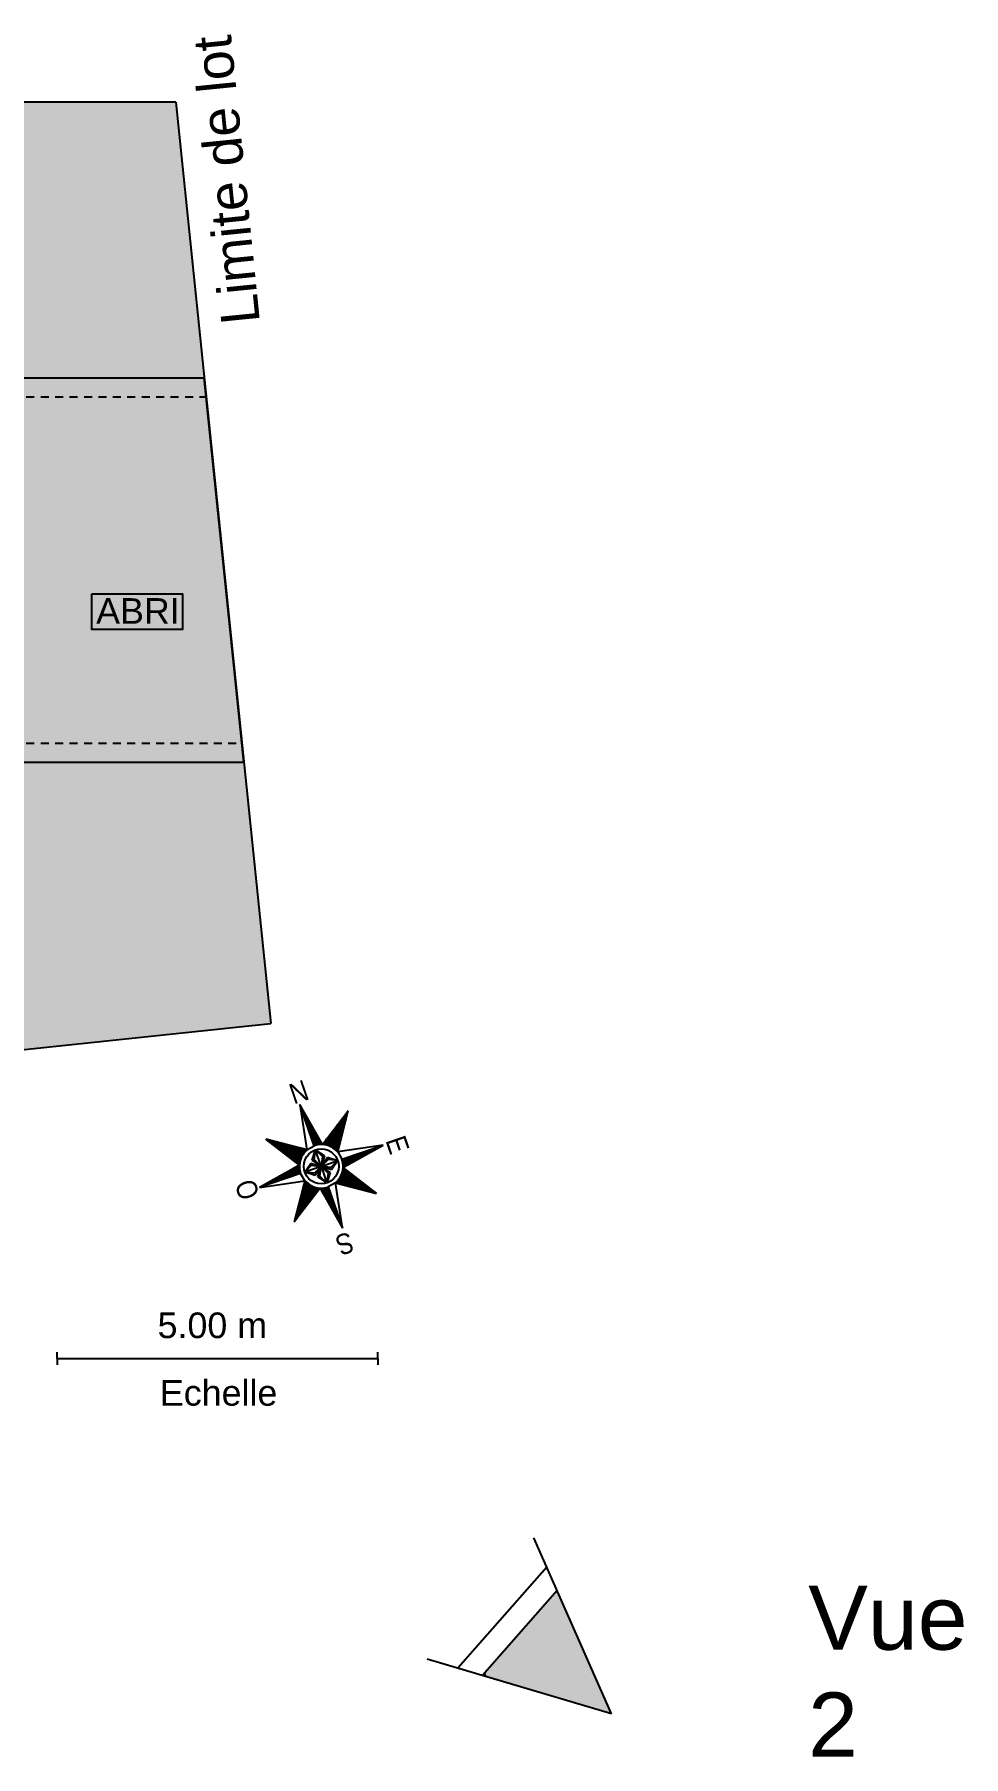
# Model space of a CAD drawing. Header units: millimetres. Extents: x 2532 to 2656, y 1725 to 1794.
# Drawn here: x 2558.47 to 2572.96, y 1744.36 to 1771.22 of the extents above; entities that cross this region are included whole.
import ezdxf

# ---------------------------------------------------------------- set-up
doc = ezdxf.new("R2010")
doc.units = ezdxf.units.MM
doc.linetypes.add('CACHE', pattern=[0.375, 0.25, -0.125])
doc.linetypes.add('PTS_EXT', pattern=[999999, 0, -999999])
for name, color, linetype in [('Espaces verts', 82, 'Continuous'), ('LimitesLot', 5, 'Continuous'), ('Maison', 7, 'Continuous'), ('Texte', 7, 'Continuous'), ('Vues', 7, 'Continuous')]:
    doc.layers.add(name, color=color, linetype=linetype)
doc.styles.get("Standard").update_dxf_attribs({"font": 'arial.ttf'})

msp = doc.modelspace()

# ---------------------------------------------------------------- hatches: boundary and pattern name
at = {"layer": 'Espaces verts', "true_color": 0x939598, "transparency": 33554508}
h = msp.add_hatch(color=252, dxfattribs=at)
h.dxf.hatch_style = 1
h.paths.add_polyline_path([(2554.463, 1766.166), (2557.963, 1766.166), (2557.963, 1765.866), (2561.114, 1765.866), (2560.67, 1770.166), (2554.463, 1770.166)])
h.paths.add_polyline_path([(2561.733, 1759.866), (2557.963, 1759.866), (2557.963, 1759.566), (2557.663, 1759.566), (2558.11, 1755.363), (2562.154, 1755.792)])
at = {"layer": 'Maison', "true_color": 0x991b1e, "transparency": 33554508}
h = msp.add_hatch(color=244, dxfattribs=at)
h.dxf.hatch_style = 1
h.paths.add_polyline_path([(2557.963, 1766.166), (2542.463, 1766.166), (2542.463, 1762.866), (2557.963, 1762.866)])
h.paths.add_polyline_path([(2557.963, 1762.866), (2542.463, 1762.866), (2542.463, 1759.566), (2545.963, 1759.566), (2545.963, 1757.066), (2554.463, 1757.066), (2554.463, 1759.566), (2557.963, 1759.566)])
h.paths.add_polyline_path([(2554.463, 1770.166), (2545.363, 1770.166), (2545.363, 1766.166), (2554.463, 1766.166)])
h.paths.add_polyline_path([(2561.114, 1765.866), (2557.963, 1765.866), (2557.963, 1759.866), (2561.733, 1759.866)])
at = {"layer": 'Vues', "true_color": 0x939598, "transparency": 33554508}
h = msp.add_hatch(dxfattribs=at)
h.set_pattern_fill('ANGLE', color=252, angle=-246.1077)
h.set_pattern_definition([(113.8923, (5090.645, 270.519), (-6.386444, -2.829056), [5.08, -1.905]), (203.8923, (5090.645, 270.519), (2.829056, -6.386444), [5.08, -1.905])])
h.paths.add_polyline_path([(2566.617, 1746.944), (2565.453, 1745.619), (2567.467, 1745.024)])
h = msp.add_hatch(color=252, dxfattribs=at)
h.dxf.hatch_style = 1
h.paths.add_polyline_path([(2566.617, 1746.944), (2565.453, 1745.619), (2567.467, 1745.024)])

# ---------------------------------------------------------------- linework, layer by layer
at = {"linetype": 'PTS_EXT', "transparency": 33554636}
for p, q in [((2562.956, 1753.902), (2562.606, 1754.527)), ((2562.606, 1754.527), (2562.714, 1753.819)), ((2563.359, 1754.427), (2562.956, 1753.902)), ((2563.194, 1753.787), (2563.359, 1754.427)), ((2562.073, 1753.985), (2562.598, 1753.582)), ((2562.714, 1753.819), (2562.073, 1753.985)), ((2563.902, 1753.895), (2563.194, 1753.787)), ((2563.277, 1753.544), (2563.902, 1753.895)), ((2562.598, 1753.582), (2561.973, 1753.231)), ((2563.802, 1753.141), (2563.277, 1753.544)), ((2561.973, 1753.231), (2562.682, 1753.339)), ((2562.682, 1753.339), (2562.516, 1752.699)), ((2563.27, 1752.598), (2563.161, 1753.307)), ((2563.161, 1753.307), (2563.802, 1753.141)), ((2562.516, 1752.699), (2562.919, 1753.223)), ((2562.919, 1753.223), (2563.27, 1752.598))]:
    msp.add_line(p, q, dxfattribs=at)
at = {"linetype": 'Continuous', "transparency": 33554636}
for p, q in [((2562.956, 1753.902), (2562.606, 1754.527)), ((2562.827, 1753.884), (2562.606, 1754.527)), ((2562.606, 1754.527), (2562.714, 1753.819)), ((2562.827, 1753.884), (2562.606, 1754.527)), ((2562.606, 1754.527), (2562.606, 1754.527)), ((2562.837, 1753.888), (2562.633, 1754.478)), ((2562.863, 1753.895), (2562.708, 1754.345)), ((2562.956, 1753.902), (2563.359, 1754.427)), ((2563.087, 1753.869), (2563.359, 1754.427)), ((2563.194, 1753.787), (2563.359, 1754.427)), ((2562.89, 1753.9), (2562.782, 1754.212)), ((2562.918, 1753.902), (2562.857, 1754.08)), ((2563.009, 1753.895), (2563.11, 1754.103)), ((2563.036, 1753.888), (2563.193, 1754.211)), ((2563.062, 1753.879), (2563.276, 1754.319)), ((2563.111, 1753.856), (2563.325, 1754.295)), ((2563.134, 1753.841), (2563.291, 1754.163)), ((2562.714, 1753.819), (2562.073, 1753.985)), ((2562.598, 1753.582), (2562.073, 1753.985)), ((2562.632, 1753.712), (2562.073, 1753.985)), ((2562.621, 1753.687), (2562.181, 1753.902)), ((2562.645, 1753.736), (2562.205, 1753.95)), ((2562.612, 1753.661), (2562.29, 1753.819)), ((2562.66, 1753.759), (2562.337, 1753.916)), ((2562.677, 1753.781), (2562.469, 1753.882)), ((2562.696, 1753.802), (2562.601, 1753.848)), ((2562.714, 1753.819), (2562.827, 1753.884)), ((2562.797, 1753.658), (2562.849, 1753.82)), ((2562.829, 1753.669), (2562.849, 1753.82)), ((2562.938, 1753.563), (2562.849, 1753.82)), ((2562.849, 1753.82), (2562.958, 1753.714)), ((2562.849, 1753.82), (2562.99, 1753.725)), ((2562.946, 1753.903), (2562.931, 1753.947)), ((2562.981, 1753.9), (2563.027, 1753.995)), ((2563.156, 1753.824), (2563.257, 1754.031)), ((2563.177, 1753.805), (2563.223, 1753.899)), ((2563.902, 1753.895), (2563.194, 1753.787)), ((2563.259, 1753.674), (2563.902, 1753.895)), ((2563.259, 1753.674), (2563.902, 1753.895)), ((2563.262, 1753.664), (2563.852, 1753.867)), ((2563.277, 1753.544), (2563.902, 1753.895)), ((2563.902, 1753.895), (2563.902, 1753.895)), ((2562.598, 1753.582), (2561.973, 1753.231)), ((2562.605, 1753.634), (2562.398, 1753.736)), ((2562.598, 1753.543), (2562.421, 1753.482)), ((2562.6, 1753.606), (2562.506, 1753.652)), ((2562.598, 1753.572), (2562.553, 1753.556)), ((2562.68, 1753.474), (2562.776, 1753.615)), ((2562.68, 1753.474), (2562.787, 1753.583)), ((2562.938, 1753.563), (2562.68, 1753.474)), ((2562.776, 1753.615), (2562.938, 1753.563)), ((2562.787, 1753.583), (2562.938, 1753.563)), ((2562.938, 1753.563), (2562.797, 1753.658)), ((2562.938, 1753.563), (2562.829, 1753.669)), ((2562.938, 1753.563), (2562.831, 1753.454)), ((2562.938, 1753.563), (2562.842, 1753.422)), ((2562.885, 1753.401), (2562.938, 1753.563)), ((2562.918, 1753.412), (2562.938, 1753.563)), ((2562.99, 1753.725), (2562.938, 1753.563)), ((2562.958, 1753.714), (2562.938, 1753.563)), ((2562.938, 1753.563), (2563.033, 1753.704)), ((2563.044, 1753.672), (2562.938, 1753.563)), ((2562.938, 1753.563), (2563.195, 1753.652)), ((2563.088, 1753.543), (2562.938, 1753.563)), ((2562.938, 1753.563), (2562.938, 1753.563)), ((2562.938, 1753.563), (2562.938, 1753.563)), ((2562.938, 1753.563), (2562.938, 1753.563)), ((2562.938, 1753.563), (2563.026, 1753.306)), ((2562.938, 1753.563), (2562.938, 1753.563)), ((2562.938, 1753.563), (2563.046, 1753.456)), ((2562.938, 1753.563), (2563.078, 1753.468)), ((2563.099, 1753.511), (2562.938, 1753.563)), ((2563.033, 1753.704), (2563.195, 1753.652)), ((2563.195, 1753.652), (2563.044, 1753.672)), ((2563.195, 1753.652), (2563.088, 1753.543)), ((2563.195, 1753.652), (2563.099, 1753.511)), ((2563.194, 1753.787), (2563.259, 1753.674)), ((2563.269, 1753.638), (2563.72, 1753.793)), ((2563.274, 1753.611), (2563.587, 1753.718)), ((2563.277, 1753.583), (2563.455, 1753.644)), ((2563.277, 1753.544), (2563.802, 1753.141)), ((2563.278, 1753.554), (2563.322, 1753.569)), ((2562.616, 1753.452), (2561.973, 1753.231)), ((2562.616, 1753.452), (2561.973, 1753.231)), ((2561.973, 1753.231), (2562.682, 1753.339)), ((2562.613, 1753.462), (2562.023, 1753.259)), ((2562.606, 1753.488), (2562.155, 1753.333)), ((2562.601, 1753.515), (2562.288, 1753.408)), ((2562.682, 1753.339), (2562.516, 1752.699)), ((2562.765, 1753.27), (2562.55, 1752.831)), ((2562.742, 1753.285), (2562.584, 1752.963)), ((2562.682, 1753.339), (2562.616, 1753.452)), ((2562.72, 1753.302), (2562.618, 1753.095)), ((2562.699, 1753.321), (2562.652, 1753.227)), ((2562.831, 1753.454), (2562.68, 1753.474)), ((2562.842, 1753.422), (2562.68, 1753.474)), ((2563.026, 1753.306), (2562.885, 1753.401)), ((2563.026, 1753.306), (2562.918, 1753.412)), ((2563.078, 1753.468), (2563.026, 1753.306)), ((2563.046, 1753.456), (2563.026, 1753.306)), ((2563.161, 1753.307), (2563.048, 1753.241)), ((2563.27, 1752.598), (2563.161, 1753.307)), ((2563.161, 1753.307), (2563.802, 1753.141)), ((2563.179, 1753.324), (2563.274, 1753.278)), ((2563.199, 1753.345), (2563.406, 1753.244)), ((2563.215, 1753.367), (2563.538, 1753.21)), ((2563.23, 1753.39), (2563.67, 1753.175)), ((2563.243, 1753.414), (2563.802, 1753.141)), ((2563.254, 1753.439), (2563.694, 1753.224)), ((2563.263, 1753.465), (2563.586, 1753.307)), ((2563.27, 1753.492), (2563.478, 1753.39)), ((2563.275, 1753.52), (2563.369, 1753.473)), ((2561.973, 1753.231), (2561.973, 1753.231)), ((2562.789, 1753.257), (2562.516, 1752.699)), ((2562.919, 1753.223), (2562.516, 1752.699)), ((2562.814, 1753.246), (2562.599, 1752.807)), ((2562.839, 1753.237), (2562.682, 1752.915)), ((2562.866, 1753.23), (2562.765, 1753.023)), ((2562.894, 1753.226), (2562.848, 1753.131)), ((2562.919, 1753.223), (2563.27, 1752.598)), ((2562.929, 1753.223), (2562.944, 1753.179)), ((2562.957, 1753.223), (2563.019, 1753.046)), ((2562.985, 1753.226), (2563.093, 1752.913)), ((2563.012, 1753.231), (2563.167, 1752.781)), ((2563.039, 1753.238), (2563.242, 1752.648)), ((2563.048, 1753.241), (2563.27, 1752.598)), ((2563.048, 1753.241), (2563.27, 1752.598)), ((2563.27, 1752.598), (2563.27, 1752.598))]:
    msp.add_line(p, q, dxfattribs=at)
at = {"transparency": 33554636}
for p, q in [((2558.818, 1750.564), (2558.818, 1750.664)), ((2563.818, 1750.564), (2563.818, 1750.664)), ((2558.818, 1750.564), (2563.818, 1750.564)), ((2558.818, 1750.564), (2558.818, 1750.464)), ((2563.818, 1750.564), (2563.818, 1750.464))]:
    msp.add_line(p, q, dxfattribs=at)
at = {"linetype": 'Continuous', "transparency": 33554636}
msp.add_circle((2562.938, 1753.563), 0.272, dxfattribs=at)
for start, end in [(131.151, 176.849), (86.8485, 109), (41.1515, 86.8486), (176.849, 199), (311.151, 356.849), (356.849, 19), (221.151, 266.849), (266.849, 289)]:
    msp.add_arc((2562.938, 1753.563), 0.34, start, end, dxfattribs=at)
at = {"layer": 'LimitesLot', "transparency": 33554636}
for p, q in [((2560.67, 1770.166), (2539.62, 1770.166)), ((2560.67, 1770.166), (2562.154, 1755.792)), ((2557.182, 1755.264), (2562.154, 1755.792))]:
    msp.add_line(p, q, dxfattribs=at)
at = {"layer": 'Maison', "transparency": 33554636}
for p, q in [((2557.963, 1765.866), (2561.114, 1765.866)), ((2561.733, 1759.866), (2561.114, 1765.866)), ((2557.963, 1759.866), (2561.733, 1759.866))]:
    msp.add_line(p, q, dxfattribs=at)
at = {"layer": 'Maison', "linetype": 'CACHE', "ltscale": 0.5, "transparency": 33554636}
for p, q in [((2557.663, 1765.566), (2561.145, 1765.566)), ((2557.663, 1760.166), (2561.702, 1760.166))]:
    msp.add_line(p, q, dxfattribs=at)
at = {"layer": 'Texte', "transparency": 33554636}
msp.add_lwpolyline([(2559.362, 1762.493), (2560.775, 1762.493), (2560.775, 1761.939), (2559.362, 1761.939)], close=True, dxfattribs=at)
at = {"layer": 'Vues', "transparency": 33554636}
for p, q in [((2567.467, 1745.024), (2566.252, 1747.767)), ((2566.455, 1747.31), (2565.07, 1745.732)), ((2566.617, 1746.944), (2565.453, 1745.619)), ((2567.467, 1745.024), (2564.59, 1745.874))]:
    msp.add_line(p, q, dxfattribs=at)

# ---------------------------------------------------------------- texts
at = {"linetype": 'Continuous', "transparency": 33554636, "width": 0.85}
for s, rotation, p in [('N', 19, (2562.511, 1754.527)), ('E', 289, (2563.936, 1753.967)), ('O', 109, (2561.982, 1753.112)), ('S', 199, (2563.373, 1752.549))]:
    msp.add_text(s, height=0.32, rotation=rotation, dxfattribs=at).set_placement(p)
at = {"layer": 'Texte', "transparency": 33554636, "insert": (2561.385, 1766.672), "char_height": 0.6, "attachment_point": 1, "rotation": 95.7628}
msp.add_mtext_dynamic_manual_height_columns('Limite de lot', width=14.37275, gutter_width=12.5, heights=[2.279], dxfattribs=at)
at = {"layer": 'Texte', "transparency": 33554636, "char_height": 0.4, "attachment_point": 1}
for s, insert in [('ABRI', (2559.427, 1762.427)), ('5.00 m', (2560.385, 1751.283)), ('Echelle', (2560.421, 1750.229))]:
    msp.add_mtext_dynamic_manual_height_columns(s, width=2.51012, gutter_width=12.5, heights=[0.53], dxfattribs=dict(at, insert=insert))
at = {"layer": 'Vues', "transparency": 33554636}
note = msp.add_mtext_dynamic_manual_height_columns('Vue ', width=2.70591, gutter_width=0.666, heights=[0.656, 0], dxfattribs=dict(at, insert=(2567.16, 1747.022), char_height=1, attachment_point=1))
for column, words in zip(note.columns.linked_columns, ['2']):
    column.text = words

doc.saveas('drawing.dxf')
